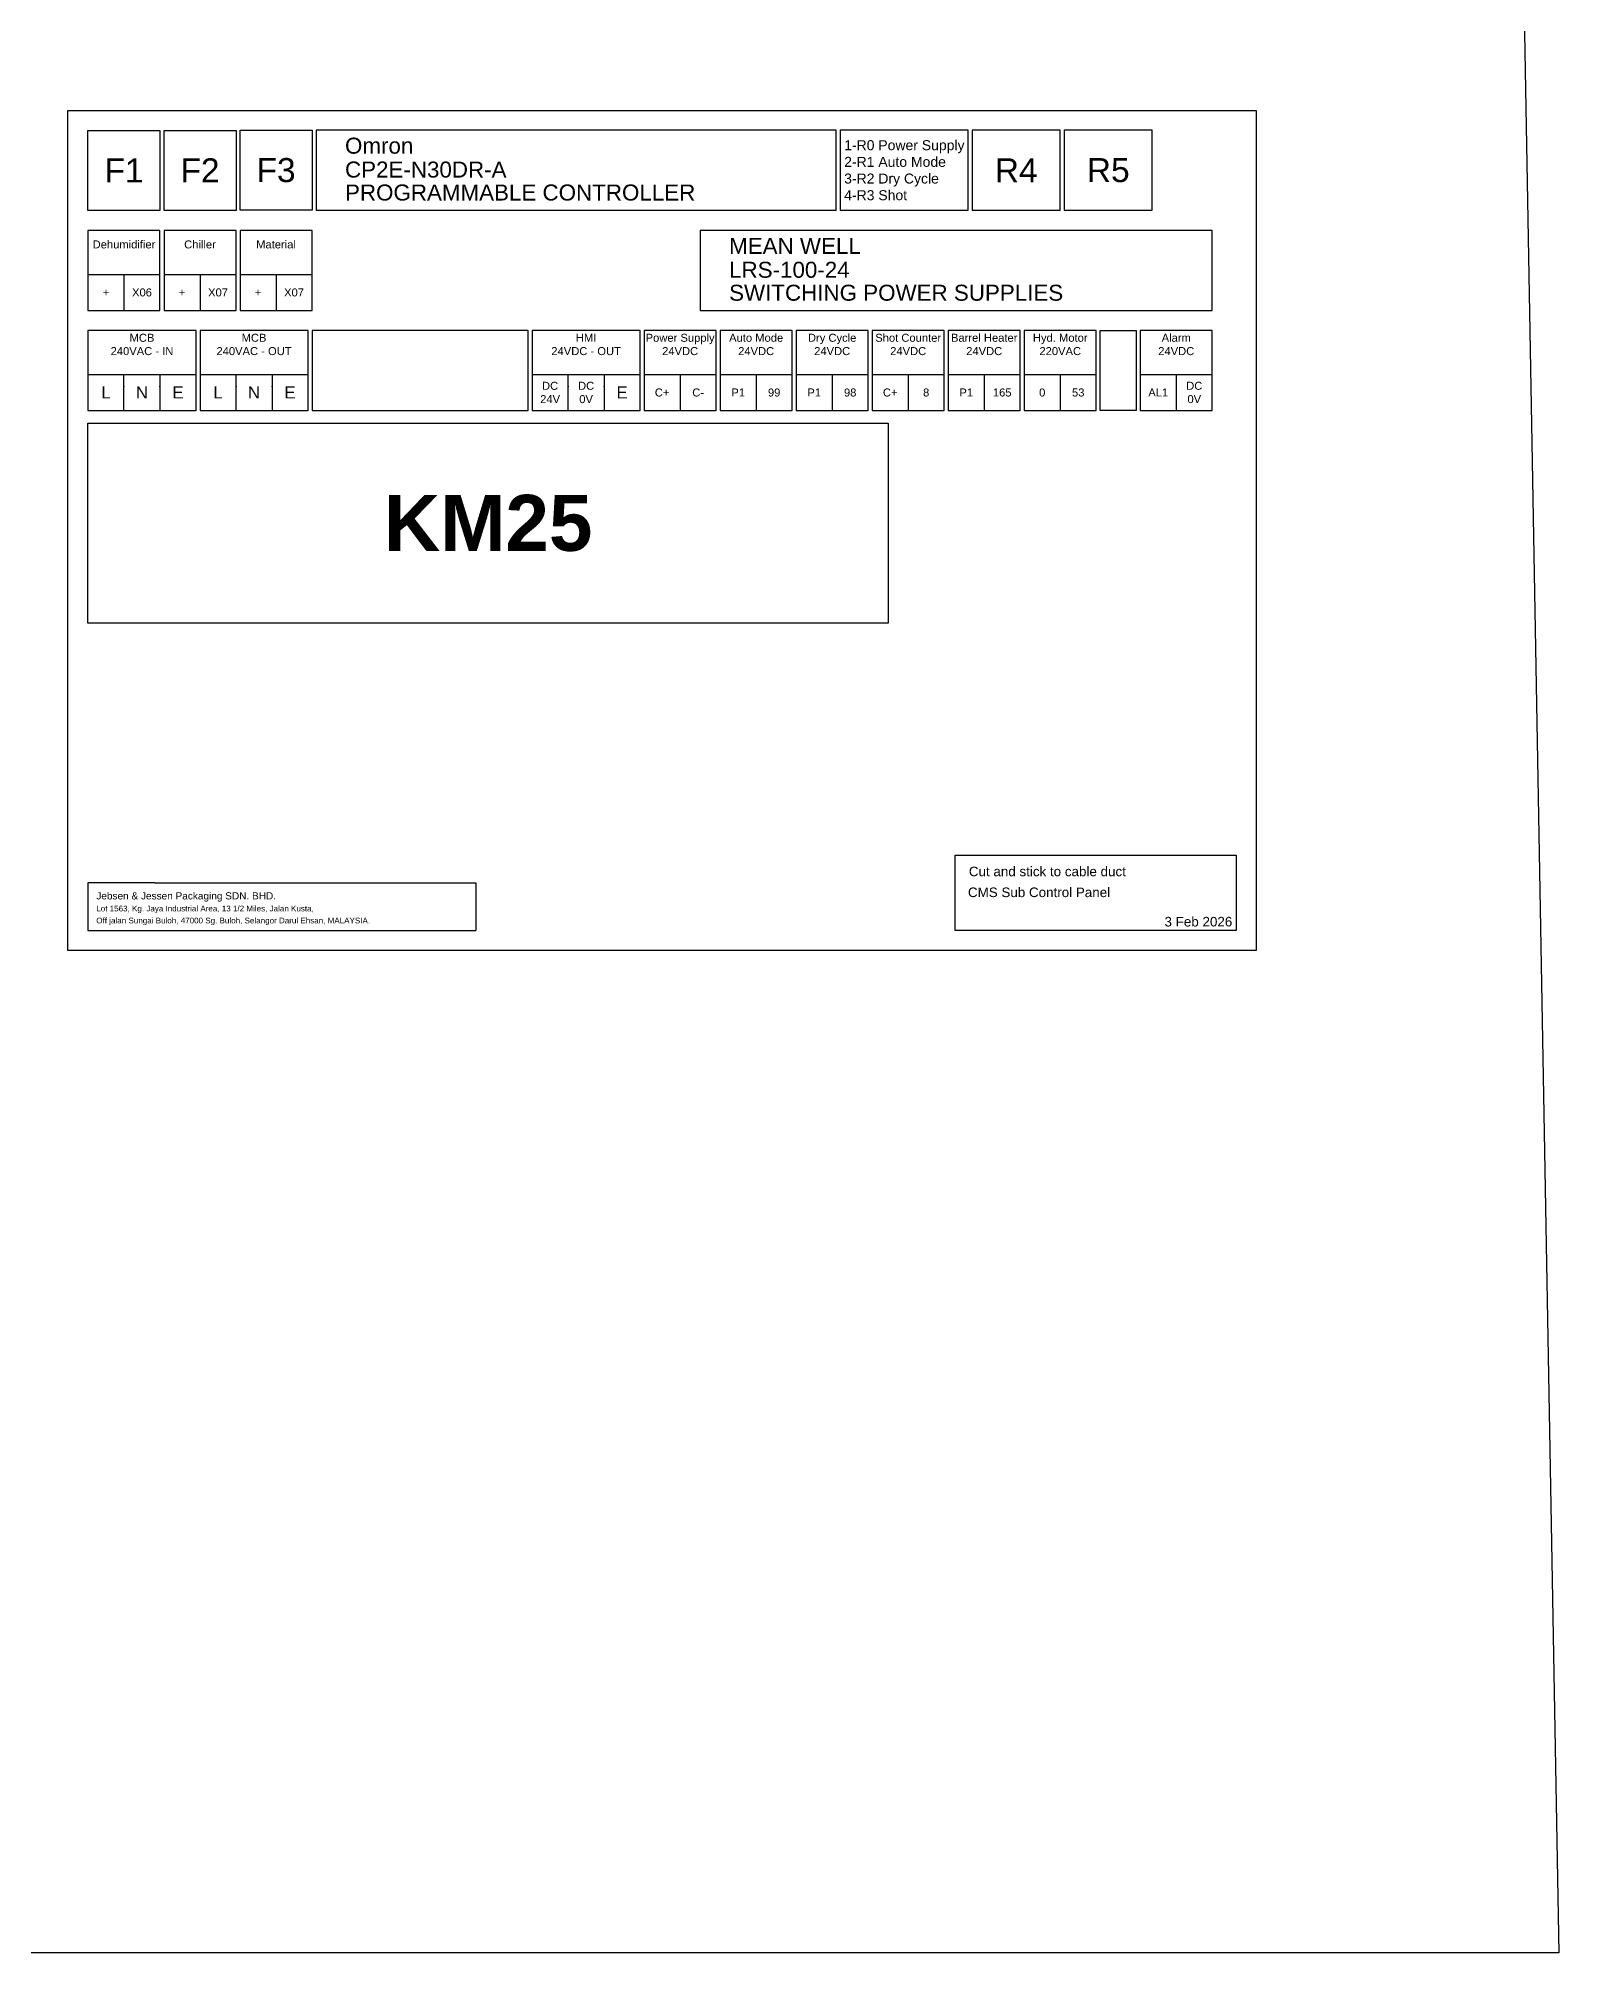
# Model space of a CAD drawing. Header units: millimetres. Extents: x -274 to 1996, y -129 to 878.
# Drawn here: x 1165.6 to 1545.6, y -128.8 to 349.8 of the extents above; entities that cross this region are included whole.
import ezdxf
from ezdxf.enums import TextEntityAlignment as Align

# ---------------------------------------------------------------- set-up
doc = ezdxf.new("R2010")
doc.units = ezdxf.units.MM
doc.layers.add('Wire-AC', color=1, linetype='Continuous')
doc.layers.add('Wire-DC', color=5, linetype='Continuous')
doc.styles.get("Standard").update_dxf_attribs({"font": 'arial.ttf'})

# ---------------------------------------------------------------- blocks, each defined once
blk = doc.blocks.new('Input Signal')
at = {"layer": 'Wire-AC', "transparency": 33554687}
for tag, p in [('B+', (80.51, -4.5)), ('B-', (89.5, -4.5)), ('H+', (99.51, -4.5)), ('H-', (108.5, -4.5))]:
    blk.add_attdef(tag, text='', height=2, dxfattribs=at).set_placement(p, align=Align.MIDDLE_CENTER)
at = {"layer": 'Wire-DC', "transparency": 33554687}
for tag, p in [('P+', (4.5, -4.5)), ('P-', (13.5, -4.5)), ('A+', (23.51, -4.5)), ('A-', (32.5, -4.5)), ('D+', (42.51, -4.5)), ('D-', (51.5, -4.5)), ('S+', (61.51, -4.5)), ('S-', (70.5, -4.5))]:
    blk.add_attdef(tag, text='', height=2, dxfattribs=at).set_placement(p, align=Align.MIDDLE_CENTER)

msp = doc.modelspace()

# ---------------------------------------------------------------- linework, layer by layer
at = {"lineweight": -3}
for p, q in [((1178.03, 290.72), (1195.83, 290.72)), ((1187.03, 290.72), (1187.03, 281.72)), ((1197.03, 290.72), (1214.83, 290.72)), ((1206.03, 290.72), (1206.03, 281.72)), ((1216.03, 290.72), (1233.83, 290.72)), ((1225.03, 290.72), (1225.03, 281.72))]:
    msp.add_line(p, q, dxfattribs=at)
at = {"color": 1, "lineweight": -3}
for p, q in [((1178.03, 265.72), (1205.03, 265.72)), ((1187.03, 256.72), (1187.03, 265.72)), ((1196.03, 265.72), (1196.03, 256.72)), ((1206.03, 265.72), (1233.03, 265.72)), ((1215.03, 256.72), (1215.03, 265.72)), ((1224.03, 265.72), (1224.03, 256.72))]:
    msp.add_line(p, q, dxfattribs=at)
at = {"color": 5, "lineweight": -3}
for p, q in [((1289.03, 265.72), (1316.03, 265.72)), ((1298.02, 256.72), (1298.02, 265.72)), ((1307.02, 265.72), (1307.02, 256.72)), ((1441.03, 265.72), (1458.83, 265.72)), ((1450.03, 265.72), (1450.03, 256.72))]:
    msp.add_line(p, q, dxfattribs=at)
for p, q in [((1194.8, 138.69), (1178.03, 138.69)), ((1178.03, 138.69), (1178.03, 126.71)), ((1194.8, 138.69), (1274.97, 138.69)), ((1274.97, 138.69), (1274.97, 126.71)), ((1178.03, 126.71), (1274.97, 126.71))]:
    msp.add_line(p, q)
for points in [[(-274.07, 877.64), (1527.61, 877.64), (1545.62, -128.79), (-256.06, -128.79)], [(1173.03, 331.72), (1470.03, 331.72), (1470.03, 121.71), (1173.03, 121.71)], [(1465.03, 126.71), (1394.73, 126.71), (1394.73, 145.59), (1465.03, 145.59)]]:
    msp.add_lwpolyline(points, close=True)
at = {"lineweight": -3}
for points in [[(1178.03, 281.72), (1196.03, 281.72), (1196.03, 301.72), (1178.03, 301.72)], [(1197.03, 281.72), (1215.03, 281.72), (1215.03, 301.72), (1197.03, 301.72)], [(1216.03, 281.72), (1234.03, 281.72), (1234.03, 301.72), (1216.03, 301.72)], [(1234.03, 256.72), (1288.03, 256.72), (1288.03, 276.72), (1234.03, 276.72)], [(1431.03, 276.72), (1440.03, 276.72), (1440.03, 256.72), (1431.03, 256.72)]]:
    msp.add_lwpolyline(points, close=True, dxfattribs=at)
at = {"color": 5, "lineweight": -3}
for points in [[(1331.03, 281.72), (1459.03, 281.72), (1459.03, 301.72), (1331.03, 301.72)], [(1289.03, 256.72), (1316.03, 256.72), (1316.03, 276.72), (1289.03, 276.72)], [(1441.03, 256.72), (1459.03, 256.72), (1459.03, 276.72), (1441.03, 276.72)]]:
    msp.add_lwpolyline(points, close=True, dxfattribs=at)
at = {"color": 1, "lineweight": -3}
for points in [[(1178.03, 256.72), (1205.03, 256.72), (1205.03, 276.72), (1178.03, 276.72)], [(1206.03, 256.72), (1233.03, 256.72), (1233.03, 276.72), (1206.03, 276.72)]]:
    msp.add_lwpolyline(points, close=True, dxfattribs=at)
at = {"transparency": 33554687}
msp.add_lwpolyline([(1178.03, 253.53), (1378.03, 253.53), (1378.03, 203.53), (1178.03, 203.53)], close=True, dxfattribs=at)
at = {"color": 1, "lineweight": -3}
for p in [(1187.03, 262.72), (1196.03, 262.72), (1215.03, 262.72), (1224.03, 262.72), (1187.03, 256.72), (1196.03, 256.72)]:
    msp.add_point(p, dxfattribs=at)
at = {"color": 5, "lineweight": -3}
for p in [(1298.02, 262.72), (1307.02, 262.72)]:
    msp.add_point(p, dxfattribs=at)
at = {"layer": 'Wire-AC'}
for p, q in [((1412.03, 265.72), (1430.03, 265.72)), ((1421.03, 265.72), (1421.03, 256.72))]:
    msp.add_line(p, q, dxfattribs=at)
for points in [[(1178.03, 326.72), (1196.03, 326.72), (1196.03, 306.72), (1178.03, 306.72)], [(1197.03, 326.75), (1215.03, 326.75), (1215.03, 306.75), (1197.03, 306.75)], [(1422.03, 306.77), (1444.03, 306.77), (1444.03, 326.77), (1422.03, 326.77)], [(1412.03, 256.72), (1430.03, 256.72), (1430.03, 276.72), (1412.03, 276.72)]]:
    msp.add_lwpolyline(points, close=True, dxfattribs=at)
at = {"layer": 'Wire-AC', "lineweight": -3}
msp.add_lwpolyline([(1235.03, 306.77), (1365.03, 306.77), (1365.03, 326.77), (1235.03, 326.77)], close=True, dxfattribs=at)
at = {"layer": 'Wire-DC'}
for p, q in [((1317.03, 265.72), (1335.03, 265.72)), ((1326.03, 265.72), (1326.03, 256.72)), ((1336.03, 265.72), (1354.03, 265.72)), ((1345.03, 265.72), (1345.03, 256.72)), ((1355.03, 265.72), (1373.03, 265.72)), ((1364.03, 265.72), (1364.03, 256.72)), ((1374.03, 265.72), (1392.03, 265.72)), ((1383.03, 265.72), (1383.03, 256.72)), ((1393.03, 265.72), (1411.03, 265.72)), ((1402.03, 265.72), (1402.03, 256.72))]:
    msp.add_line(p, q, dxfattribs=at)
for points in [[(1216.03, 326.77), (1234.03, 326.77), (1234.03, 306.77), (1216.03, 306.77)], [(1366.03, 306.77), (1398.03, 306.77), (1398.03, 326.77), (1366.03, 326.77)], [(1399.03, 306.77), (1421.03, 306.77), (1421.03, 326.77), (1399.03, 326.77)], [(1317.03, 256.72), (1335.03, 256.72), (1335.03, 276.72), (1317.03, 276.72)], [(1336.03, 256.72), (1354.03, 256.72), (1354.03, 276.72), (1336.03, 276.72)], [(1355.03, 256.72), (1373.03, 256.72), (1373.03, 276.72), (1355.03, 276.72)], [(1374.03, 256.72), (1392.03, 256.72), (1392.03, 276.72), (1374.03, 276.72)], [(1393.03, 256.72), (1411.03, 256.72), (1411.03, 276.72), (1393.03, 276.72)]]:
    msp.add_lwpolyline(points, close=True, dxfattribs=at)

# ---------------------------------------------------------------- block references
at = {"transparency": 33554687}
ref = msp.add_blockref('Input Signal', (1317.03, 265.72), dxfattribs=at)
ref.add_attrib('P+', 'C+', dxfattribs={"layer": 'Wire-DC', "transparency": 33554687, "height": 2}).set_placement((1321.53, 261.22), align=Align.MIDDLE_CENTER)
ref.add_attrib('P-', 'C-', dxfattribs={"layer": 'Wire-DC', "transparency": 33554687, "height": 2}).set_placement((1330.53, 261.22), align=Align.MIDDLE_CENTER)
ref.add_attrib('A+', 'P1', dxfattribs={"layer": 'Wire-DC', "transparency": 33554687, "height": 2}).set_placement((1340.53, 261.22), align=Align.MIDDLE_CENTER)
ref.add_attrib('A-', '99', dxfattribs={"layer": 'Wire-DC', "transparency": 33554687, "height": 2}).set_placement((1349.53, 261.22), align=Align.MIDDLE_CENTER)
ref.add_attrib('D+', 'P1', dxfattribs={"layer": 'Wire-DC', "transparency": 33554687, "height": 2}).set_placement((1359.53, 261.22), align=Align.MIDDLE_CENTER)
ref.add_attrib('D-', '98', dxfattribs={"layer": 'Wire-DC', "transparency": 33554687, "height": 2}).set_placement((1368.53, 261.22), align=Align.MIDDLE_CENTER)
ref.add_attrib('S+', 'C+', dxfattribs={"layer": 'Wire-DC', "transparency": 33554687, "height": 2}).set_placement((1378.53, 261.22), align=Align.MIDDLE_CENTER)
ref.add_attrib('S-', '8', dxfattribs={"layer": 'Wire-DC', "transparency": 33554687, "height": 2}).set_placement((1387.53, 261.22), align=Align.MIDDLE_CENTER)
ref.add_attrib('B+', 'P1', dxfattribs={"layer": 'Wire-DC', "transparency": 33554687, "height": 2}).set_placement((1397.53, 261.22), align=Align.MIDDLE_CENTER)
ref.add_attrib('B-', '165', dxfattribs={"layer": 'Wire-DC', "transparency": 33554687, "height": 2}).set_placement((1406.53, 261.22), align=Align.MIDDLE_CENTER)
ref.add_attrib('H+', '0', dxfattribs={"layer": 'Wire-AC', "transparency": 33554687, "height": 2}).set_placement((1416.53, 261.22), align=Align.MIDDLE_CENTER)
ref.add_attrib('H-', '53', dxfattribs={"layer": 'Wire-AC', "transparency": 33554687, "height": 2}).set_placement((1425.53, 261.22), align=Align.MIDDLE_CENTER)

# ---------------------------------------------------------------- texts
for s, height, p in [('Jebsen & Jessen Packaging SDN. BHD.', 1.7969, (1180.11, 134.5)), ('Off jalan Sungai Buloh, 47000 Sg. Buloh, Selangor Darul Ehsan, MALAYSIA.', 1.4375, (1180.11, 128.51)), ('Lot 1563, Kg. Jaya Industrial Area, 13 1/2 Miles, Jalan Kusta,', 1.4375, (1180.11, 131.51))]:
    msp.add_text(s, height=height).set_placement(p)
at = {"lineweight": -3, "char_height": 2, "attachment_point": 5}
for s, insert, width in [('\\pxqc;Dehumidifier', (1187.03, 298.22), 18), ('\\pxqc;Chiller', (1206.03, 298.22), 18), ('\\pxqc;Material', (1225.03, 298.22), 18), ('X06', (1191.53, 286.22), 9), ('X07', (1210.53, 286.22), 9), ('X07', (1229.53, 286.22), 9), ('+', (1182.53, 286.22), 9), ('+', (1201.53, 286.22), 9), ('+', (1220.53, 286.22), 9)]:
    msp.add_mtext(s, dxfattribs=dict(at, insert=insert, width=width))
at = {"color": 5, "lineweight": -3, "char_height": 4, "attachment_point": 1}
for s, insert in [('MEAN WELL', (1338.27, 299.86)), ('LRS-100-24', (1338.27, 293.9)), ('SWITCHING POWER SUPPLIES', (1338.27, 288.16))]:
    msp.add_mtext(s, dxfattribs=dict(at, insert=insert))
at = {"color": 1, "lineweight": -3, "attachment_point": 5}
for s, insert, char_height, width in [('\\pxqc;MCB\\P240VAC - IN', (1191.53, 273.22), 2, 27), ('\\pxqc;MCB\\P240VAC - OUT', (1219.53, 273.22), 2, 27), ('L', (1182.53, 261.22), 3, 8.9984), ('N', (1191.53, 261.22), 3, 8.9968), ('L', (1210.53, 261.22), 3, 8.9984), ('N', (1219.53, 261.22), 3, 8.9968)]:
    msp.add_mtext(s, dxfattribs=dict(at, insert=insert, char_height=char_height, width=width))
at = {"color": 5, "lineweight": -3, "char_height": 2, "attachment_point": 5}
for s, insert, width in [('\\pxqc;HMI\\P24VDC - OUT', (1302.53, 273.22), 27), ('\\pxqc;Alarm\\P24VDC', (1450.03, 273.22), 18), ('DC 24V', (1293.53, 261.22), 8.9984), ('DC\\P0V', (1302.53, 261.22), 8.9968), ('DC\\P0V', (1454.53, 261.22), 9), ('AL1', (1445.53, 261.22), 9)]:
    msp.add_mtext(s, dxfattribs=dict(at, insert=insert, width=width))
at = {"color": 3, "lineweight": -3, "char_height": 3, "width": 8.9971, "attachment_point": 5}
for insert in [(1200.53, 261.22), (1228.53, 261.22), (1311.53, 261.22)]:
    msp.add_mtext('E', dxfattribs=dict(at, insert=insert))
at = {"transparency": 33554687, "insert": (1278.03, 228.53), "char_height": 14, "width": 200.0048, "attachment_point": 5}
msp.add_mtext('{\\fArial|b1|i0|c0|p34;KM25}', dxfattribs=at)
for s, insert, char_height, width, attachment_point in [(' Cut and stick to cable duct', (1397.26, 142.69), 2.3958, 52.9948, 1), ('CMS Sub Control Panel', (1397.97, 137.48), 2.3958, 68.0889, 1), ('3 Feb 2026', (1464.03, 127.71), 2.396, 24.6242, 9)]:
    msp.add_mtext(s, dxfattribs=dict(insert=insert, char_height=char_height, width=width, attachment_point=attachment_point))
at = {"layer": 'Wire-AC', "lineweight": -3, "char_height": 4, "attachment_point": 1}
for s, insert in [('Omron', (1242.27, 324.92)), ('CP2E-N30DR-A', (1242.27, 318.95)), ('PROGRAMMABLE CONTROLLER', (1242.27, 313.21))]:
    msp.add_mtext(s, dxfattribs=dict(at, insert=insert))
at = {"layer": 'Wire-AC', "transparency": 33554687, "char_height": 6, "attachment_point": 5}
for s, insert, width in [('F1', (1187.03, 316.72), 18), ('F2', (1206.03, 316.75), 18), ('R5', (1433.03, 316.77), 22)]:
    msp.add_mtext(s, dxfattribs=dict(at, insert=insert, width=width))
at = {"layer": 'Wire-AC', "insert": (1421.03, 273.22), "char_height": 2, "width": 18, "attachment_point": 5}
msp.add_mtext('\\pxqc;Hyd. Motor\\P220VAC', dxfattribs=at)
at = {"layer": 'Wire-DC', "transparency": 33554687, "attachment_point": 5}
for s, insert, char_height, width in [('\\pxi0.400012,ql;1-R0 Power Supply\\P2-R1 Auto Mode\\P3-R2 Dry Cycle\\P4-R3 Shot', (1382.03, 316.77), 2.5, 32), ('F3', (1225.03, 316.77), 6, 18), ('R4', (1410.03, 316.77), 6, 22)]:
    msp.add_mtext(s, dxfattribs=dict(at, insert=insert, char_height=char_height, width=width))
at = {"layer": 'Wire-DC', "char_height": 2, "width": 18, "attachment_point": 5}
for s, insert in [('\\pxqc;Power Supply\\P24VDC', (1326.03, 273.22)), ('\\pxqc;Auto Mode\\P24VDC', (1345.03, 273.22)), ('\\pxqc;Dry Cycle\\P24VDC', (1364.03, 273.22)), ('\\pxqc;Shot Counter\\P24VDC', (1383.03, 273.22)), ('\\pxqc;Barrel Heater\\P24VDC', (1402.03, 273.22))]:
    msp.add_mtext(s, dxfattribs=dict(at, insert=insert))

doc.saveas('drawing.dxf')
